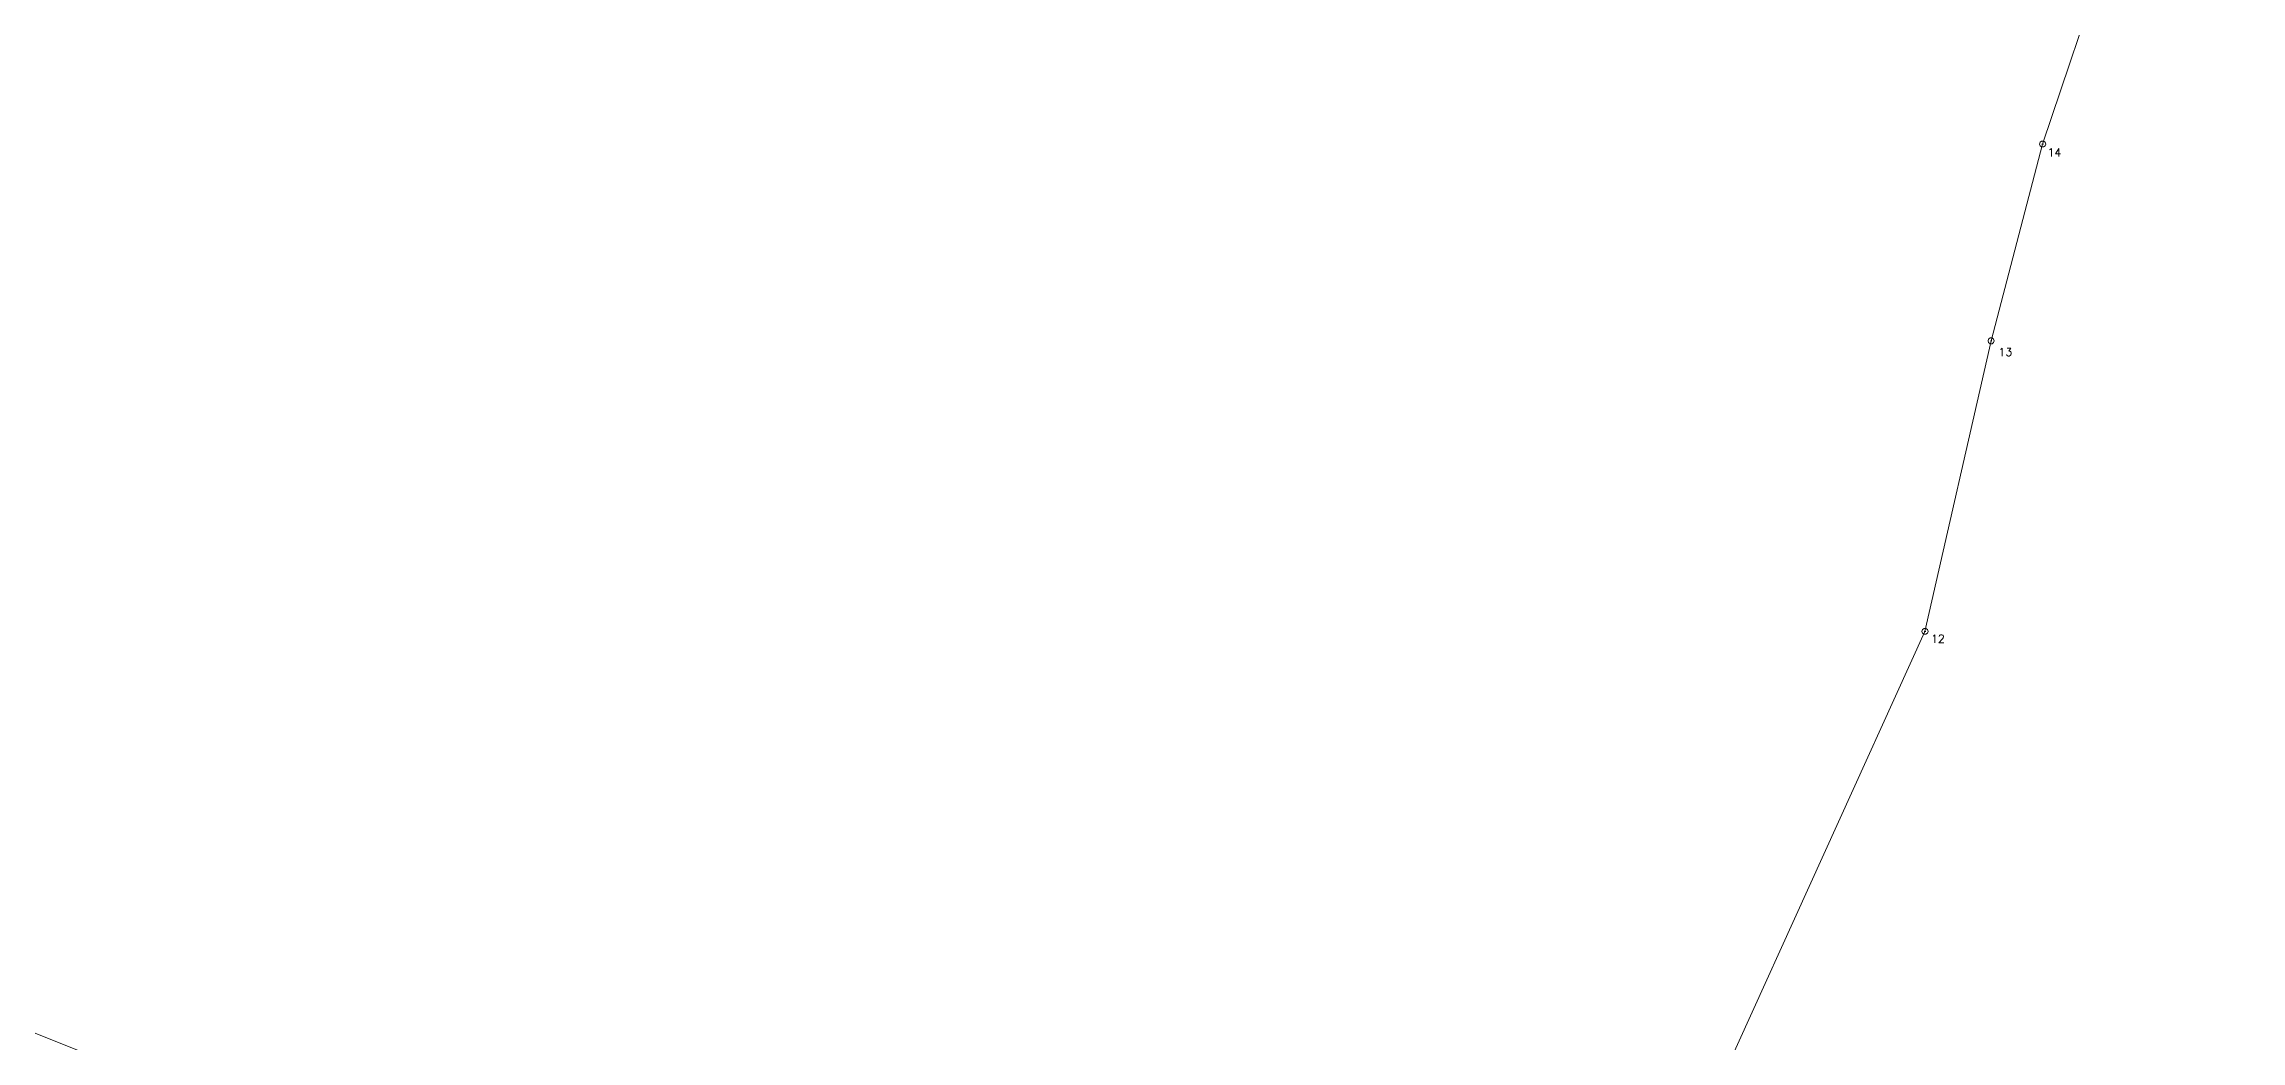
# Model space of a CAD drawing. Extents: x -443817 to 3, y -1171930 to -442383.
# Drawn here: x -441470.4 to -441113.4, y -1171608.5 to -1171446.4 of the extents above; entities that cross this region are included whole.
import ezdxf

# ---------------------------------------------------------------- set-up
doc = ezdxf.new("R2010")
doc.units = 0
doc.header["$LTSCALE"] = 0.5
for name, color, linetype, lineweight in [('KATUZ', 7, 'Continuous', 0), ('KLADPAR', 7, 'Continuous', 0), ('ZNACKY', 7, 'Continuous', 0), ('ZUOB', 7, 'Continuous', 0)]:
    doc.layers.add(name, color=color, linetype=linetype, lineweight=lineweight)
doc.styles.add('ROMANS', font='romans.shx', dxfattribs={"height": 0.2})

# ---------------------------------------------------------------- blocks, each defined once
blk = doc.blocks.new('$5')
at = {"color": 0}
blk.add_line((-0.12, 0), (0.12, 0), dxfattribs=at)
at = {"color": 0, "flags": 128}
blk.add_lwpolyline([(0.15, 0.48), (0.4, 0.3), (0.5, 0.01), (0.4, -0.28), (0.15, -0.46), (-0.16, -0.46), (-0.41, -0.28), (-0.51, 0.01), (-0.41, 0.3), (-0.16, 0.48), (0.15, 0.48)], dxfattribs=at)

msp = doc.modelspace()

# ---------------------------------------------------------------- linework, layer by layer
at = {"layer": 'KATUZ', "color": 7, "linetype": 'Continuous', "flags": 128}
msp.add_lwpolyline([(-441135.27, -1171432.02), (-441145.62, -1171462.71), (-441153.98, -1171494.69), (-441164.73, -1171541.91), (-441197.58, -1171614.25)], dxfattribs=at)
at = {"layer": 'KLADPAR', "color": 7, "linetype": 'Continuous', "flags": 128}
for points in [[(-441495.59, -1171249.53), (-441416.84, -1171266.61), (-441314.6, -1171285.41), (-441232.89, -1171307.98), (-441174.86, -1171313.86), (-441113.37, -1171355.67), (-441115.87, -1171362.72), (-441125.46, -1171394.47), (-441135.27, -1171432.02), (-441145.62, -1171462.71), (-441153.98, -1171494.69), (-441164.73, -1171541.91), (-441197.58, -1171614.25), (-441206.89, -1171641.1), (-441259.24, -1171641.61), (-441320.39, -1171643.37), (-441322.01, -1171643.27), (-441351.24, -1171641.74), (-441371.51, -1171640.03), (-441431.82, -1171623.61), (-441448.54, -1171616.51), (-441500.36, -1171595.83)], [(-441500.36, -1171595.83), (-441448.54, -1171616.51)]]:
    msp.add_lwpolyline(points, dxfattribs=at)
at = {"layer": 'ZUOB', "color": 7, "linetype": 'Continuous', "flags": 128}
msp.add_lwpolyline([(-441135.27, -1171432.02), (-441145.62, -1171462.71), (-441153.98, -1171494.69), (-441164.73, -1171541.91), (-441197.58, -1171614.25)], dxfattribs=at)

# ---------------------------------------------------------------- block references
at = {"layer": 'ZNACKY', "color": 7, "linetype": 'Continuous'}
for p in [(-441145.62, -1171462.71), (-441153.98, -1171494.69), (-441164.73, -1171541.91)]:
    msp.add_blockref('$5', p, dxfattribs=at)

# ---------------------------------------------------------------- texts
at = {"layer": 'ZUOB', "color": 7, "linetype": 'Continuous', "style": 'ROMANS'}
for s, p in [('14', (-441144.81, -1171464.71)), ('13', (-441152.78, -1171497.15)), ('12', (-441163.75, -1171543.74))]:
    msp.add_text(s, height=1.3, dxfattribs=at).set_placement(p)

doc.saveas('drawing.dxf')
